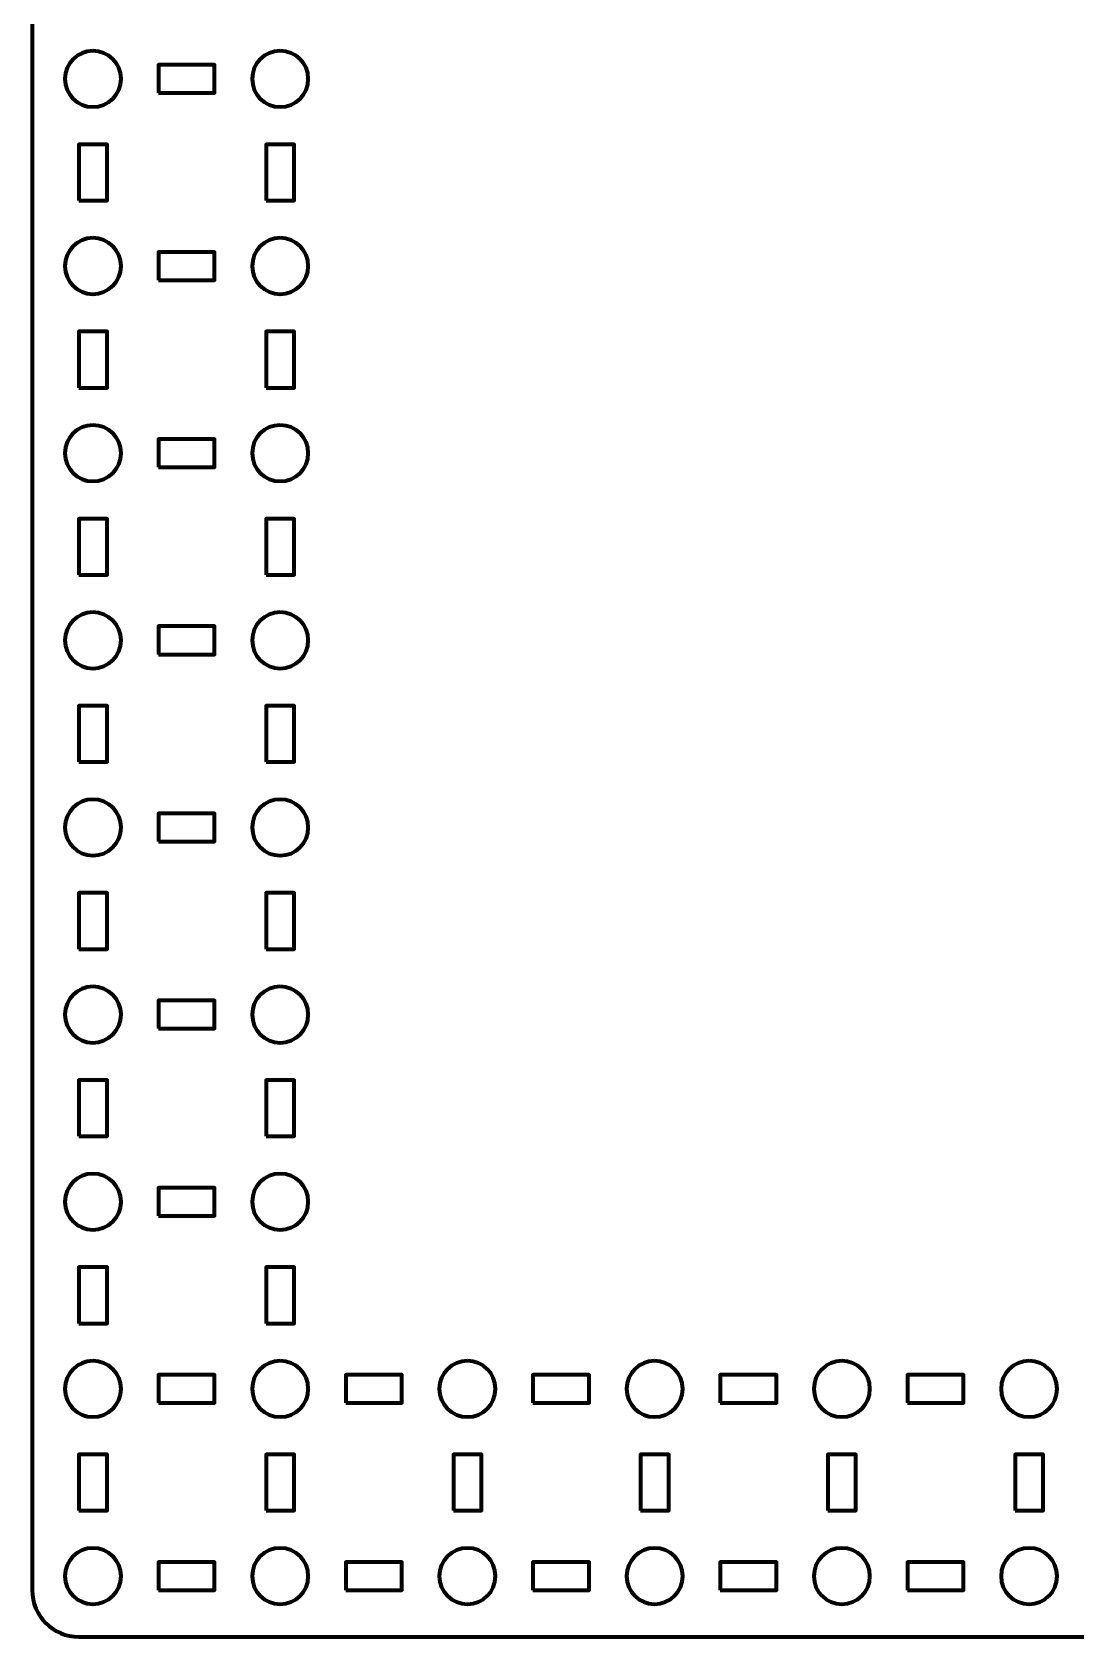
# Model space of a CAD drawing. Header units: centimetres. Extents: x -70 to 70, y -17 to 17.
# Drawn here: x -50.15 to -39, y -16.98 to 0.17 of the extents above; entities that cross this region are included whole.
import ezdxf

# ---------------------------------------------------------------- set-up
doc = ezdxf.new("R2010")
doc.units = ezdxf.units.CM
doc.header["$MEASUREMENT"] = 0
doc.layers.add('Layer 1', color=7, linetype='Continuous')

msp = doc.modelspace()

# ---------------------------------------------------------------- linework, layer by layer
at = {"layer": 'Layer 1', "lineweight": 70}
for points, knots in [([(-50.14997, -16.48316), (-50.14997, -16.48316), (-50.14997, 13.8167), (-50.14997, 13.8167), (-50.14997, 13.8167), (-50.14997, 14.09384), (-49.92687, 14.3168), (-49.64987, 14.3168), (-49.64987, 14.3168), (-49.64987, 14.3168), (-27.34992, 14.3168), (-27.34992, 14.3168), (-27.34992, 14.3168), (-27.07295, 14.3168), (-26.84996, 14.09384), (-26.84996, 13.8167), (-26.84996, 13.8167), (-26.84996, 13.8167), (-26.84996, -16.48316), (-26.84996, -16.48316), (-26.84996, -16.48316), (-26.84996, -16.76016), (-27.07295, -16.98326), (-27.34992, -16.98326), (-27.34992, -16.98326), (-27.34992, -16.98326), (-49.64987, -16.98326), (-49.64987, -16.98326), (-49.64987, -16.98326), (-49.92687, -16.98326), (-50.14997, -16.76016), (-50.14997, -16.48316)], [0, 0, 0, 0, 0.125, 0.125, 0.125, 0.125, 0.25, 0.25, 0.25, 0.25, 0.375, 0.375, 0.375, 0.375, 0.5, 0.5, 0.5, 0.5, 0.625, 0.625, 0.625, 0.625, 0.75, 0.75, 0.75, 0.75, 0.875, 0.875, 0.875, 0.875, 1, 1, 1, 1]), ([(-49.49994, -0.03325), (-49.33417, -0.03325), (-49.19994, -0.16748), (-49.19994, -0.33324), (-49.19994, -0.33324), (-49.19994, -0.49891), (-49.33417, -0.63324), (-49.49994, -0.63324), (-49.49994, -0.63324), (-49.6656, -0.63324), (-49.79994, -0.49891), (-49.79994, -0.33324), (-49.79994, -0.33324), (-49.79994, -0.16748), (-49.6656, -0.03325), (-49.49994, -0.03325)], [0, 0, 0, 0, 0.25, 0.25, 0.25, 0.25, 0.5, 0.5, 0.5, 0.5, 0.75, 0.75, 0.75, 0.75, 1, 1, 1, 1]), ([(-47.49987, -0.03325), (-47.33424, -0.03325), (-47.19986, -0.16748), (-47.19986, -0.33324), (-47.19986, -0.33324), (-47.19986, -0.49891), (-47.33424, -0.63324), (-47.49987, -0.63324), (-47.49987, -0.63324), (-47.66564, -0.63324), (-47.79987, -0.49891), (-47.79987, -0.33324), (-47.79987, -0.33324), (-47.79987, -0.16748), (-47.66564, -0.03325), (-47.49987, -0.03325)], [0, 0, 0, 0, 0.25, 0.25, 0.25, 0.25, 0.5, 0.5, 0.5, 0.5, 0.75, 0.75, 0.75, 0.75, 1, 1, 1, 1]), ([(-48.79992, -0.48317), (-48.79992, -0.48317), (-48.79992, -0.18318), (-48.79992, -0.18318), (-48.79992, -0.18318), (-48.79992, -0.18318), (-48.19992, -0.18318), (-48.19992, -0.18318), (-48.19992, -0.18318), (-48.19992, -0.18318), (-48.19992, -0.48317), (-48.19992, -0.48317), (-48.19992, -0.48317), (-48.19992, -0.48317), (-48.79992, -0.48317), (-48.79992, -0.48317)], [0, 0, 0, 0, 0.25, 0.25, 0.25, 0.25, 0.5, 0.5, 0.5, 0.5, 0.75, 0.75, 0.75, 0.75, 1, 1, 1, 1]), ([(-49.64987, -1.63316), (-49.64987, -1.63316), (-49.64987, -1.03315), (-49.64987, -1.03315), (-49.64987, -1.03315), (-49.64987, -1.03315), (-49.34987, -1.03315), (-49.34987, -1.03315), (-49.34987, -1.03315), (-49.34987, -1.03315), (-49.34987, -1.63316), (-49.34987, -1.63316), (-49.34987, -1.63316), (-49.34987, -1.63316), (-49.64987, -1.63316), (-49.64987, -1.63316)], [0, 0, 0, 0, 0.25, 0.25, 0.25, 0.25, 0.5, 0.5, 0.5, 0.5, 0.75, 0.75, 0.75, 0.75, 1, 1, 1, 1]), ([(-47.64994, -1.63316), (-47.64994, -1.63316), (-47.64994, -1.03315), (-47.64994, -1.03315), (-47.64994, -1.03315), (-47.64994, -1.03315), (-47.34994, -1.03315), (-47.34994, -1.03315), (-47.34994, -1.03315), (-47.34994, -1.03315), (-47.34994, -1.63316), (-47.34994, -1.63316), (-47.34994, -1.63316), (-47.34994, -1.63316), (-47.64994, -1.63316), (-47.64994, -1.63316)], [0, 0, 0, 0, 0.25, 0.25, 0.25, 0.25, 0.5, 0.5, 0.5, 0.5, 0.75, 0.75, 0.75, 0.75, 1, 1, 1, 1]), ([(-49.49994, -2.03321), (-49.33417, -2.03321), (-49.19994, -2.16754), (-49.19994, -2.33321), (-49.19994, -2.33321), (-49.19994, -2.49884), (-49.33417, -2.63321), (-49.49994, -2.63321), (-49.49994, -2.63321), (-49.6656, -2.63321), (-49.79994, -2.49884), (-49.79994, -2.33321), (-49.79994, -2.33321), (-49.79994, -2.16754), (-49.6656, -2.03321), (-49.49994, -2.03321)], [0, 0, 0, 0, 0.25, 0.25, 0.25, 0.25, 0.5, 0.5, 0.5, 0.5, 0.75, 0.75, 0.75, 0.75, 1, 1, 1, 1]), ([(-47.49987, -2.03321), (-47.33424, -2.03321), (-47.19986, -2.16754), (-47.19986, -2.33321), (-47.19986, -2.33321), (-47.19986, -2.49884), (-47.33424, -2.63321), (-47.49987, -2.63321), (-47.49987, -2.63321), (-47.66564, -2.63321), (-47.79987, -2.49884), (-47.79987, -2.33321), (-47.79987, -2.33321), (-47.79987, -2.16754), (-47.66564, -2.03321), (-47.49987, -2.03321)], [0, 0, 0, 0, 0.25, 0.25, 0.25, 0.25, 0.5, 0.5, 0.5, 0.5, 0.75, 0.75, 0.75, 0.75, 1, 1, 1, 1]), ([(-48.79992, -2.48328), (-48.79992, -2.48328), (-48.79992, -2.18328), (-48.79992, -2.18328), (-48.79992, -2.18328), (-48.79992, -2.18328), (-48.19992, -2.18328), (-48.19992, -2.18328), (-48.19992, -2.18328), (-48.19992, -2.18328), (-48.19992, -2.48328), (-48.19992, -2.48328), (-48.19992, -2.48328), (-48.19992, -2.48328), (-48.79992, -2.48328), (-48.79992, -2.48328)], [0, 0, 0, 0, 0.25, 0.25, 0.25, 0.25, 0.5, 0.5, 0.5, 0.5, 0.75, 0.75, 0.75, 0.75, 1, 1, 1, 1]), ([(-49.64987, -3.63323), (-49.64987, -3.63323), (-49.64987, -3.03323), (-49.64987, -3.03323), (-49.64987, -3.03323), (-49.64987, -3.03323), (-49.34987, -3.03323), (-49.34987, -3.03323), (-49.34987, -3.03323), (-49.34987, -3.03323), (-49.34987, -3.63323), (-49.34987, -3.63323), (-49.34987, -3.63323), (-49.34987, -3.63323), (-49.64987, -3.63323), (-49.64987, -3.63323)], [0, 0, 0, 0, 0.25, 0.25, 0.25, 0.25, 0.5, 0.5, 0.5, 0.5, 0.75, 0.75, 0.75, 0.75, 1, 1, 1, 1]), ([(-47.64994, -3.63323), (-47.64994, -3.63323), (-47.64994, -3.03323), (-47.64994, -3.03323), (-47.64994, -3.03323), (-47.64994, -3.03323), (-47.34994, -3.03323), (-47.34994, -3.03323), (-47.34994, -3.03323), (-47.34994, -3.03323), (-47.34994, -3.63323), (-47.34994, -3.63323), (-47.34994, -3.63323), (-47.34994, -3.63323), (-47.64994, -3.63323), (-47.64994, -3.63323)], [0, 0, 0, 0, 0.25, 0.25, 0.25, 0.25, 0.5, 0.5, 0.5, 0.5, 0.75, 0.75, 0.75, 0.75, 1, 1, 1, 1]), ([(-49.49994, -4.03314), (-49.33417, -4.03314), (-49.19994, -4.16751), (-49.19994, -4.33314), (-49.19994, -4.33314), (-49.19994, -4.49891), (-49.33417, -4.63314), (-49.49994, -4.63314), (-49.49994, -4.63314), (-49.6656, -4.63314), (-49.79994, -4.49891), (-49.79994, -4.33314), (-49.79994, -4.33314), (-49.79994, -4.16751), (-49.6656, -4.03314), (-49.49994, -4.03314)], [0, 0, 0, 0, 0.25, 0.25, 0.25, 0.25, 0.5, 0.5, 0.5, 0.5, 0.75, 0.75, 0.75, 0.75, 1, 1, 1, 1]), ([(-47.49987, -4.03314), (-47.33424, -4.03314), (-47.19986, -4.16751), (-47.19986, -4.33314), (-47.19986, -4.33314), (-47.19986, -4.49891), (-47.33424, -4.63314), (-47.49987, -4.63314), (-47.49987, -4.63314), (-47.66564, -4.63314), (-47.79987, -4.49891), (-47.79987, -4.33314), (-47.79987, -4.33314), (-47.79987, -4.16751), (-47.66564, -4.03314), (-47.49987, -4.03314)], [0, 0, 0, 0, 0.25, 0.25, 0.25, 0.25, 0.5, 0.5, 0.5, 0.5, 0.75, 0.75, 0.75, 0.75, 1, 1, 1, 1]), ([(-48.79992, -4.48321), (-48.79992, -4.48321), (-48.79992, -4.18321), (-48.79992, -4.18321), (-48.79992, -4.18321), (-48.79992, -4.18321), (-48.19992, -4.18321), (-48.19992, -4.18321), (-48.19992, -4.18321), (-48.19992, -4.18321), (-48.19992, -4.48321), (-48.19992, -4.48321), (-48.19992, -4.48321), (-48.19992, -4.48321), (-48.79992, -4.48321), (-48.79992, -4.48321)], [0, 0, 0, 0, 0.25, 0.25, 0.25, 0.25, 0.5, 0.5, 0.5, 0.5, 0.75, 0.75, 0.75, 0.75, 1, 1, 1, 1]), ([(-49.64987, -5.6332), (-49.64987, -5.6332), (-49.64987, -5.03319), (-49.64987, -5.03319), (-49.64987, -5.03319), (-49.64987, -5.03319), (-49.34987, -5.03319), (-49.34987, -5.03319), (-49.34987, -5.03319), (-49.34987, -5.03319), (-49.34987, -5.6332), (-49.34987, -5.6332), (-49.34987, -5.6332), (-49.34987, -5.6332), (-49.64987, -5.6332), (-49.64987, -5.6332)], [0, 0, 0, 0, 0.25, 0.25, 0.25, 0.25, 0.5, 0.5, 0.5, 0.5, 0.75, 0.75, 0.75, 0.75, 1, 1, 1, 1]), ([(-47.64994, -5.6332), (-47.64994, -5.6332), (-47.64994, -5.03319), (-47.64994, -5.03319), (-47.64994, -5.03319), (-47.64994, -5.03319), (-47.34994, -5.03319), (-47.34994, -5.03319), (-47.34994, -5.03319), (-47.34994, -5.03319), (-47.34994, -5.6332), (-47.34994, -5.6332), (-47.34994, -5.6332), (-47.34994, -5.6332), (-47.64994, -5.6332), (-47.64994, -5.6332)], [0, 0, 0, 0, 0.25, 0.25, 0.25, 0.25, 0.5, 0.5, 0.5, 0.5, 0.75, 0.75, 0.75, 0.75, 1, 1, 1, 1]), ([(-49.49994, -6.03325), (-49.33417, -6.03325), (-49.19994, -6.16759), (-49.19994, -6.33321), (-49.19994, -6.33321), (-49.19994, -6.49888), (-49.33417, -6.63322), (-49.49994, -6.63322), (-49.49994, -6.63322), (-49.6656, -6.63322), (-49.79994, -6.49888), (-49.79994, -6.33321), (-49.79994, -6.33321), (-49.79994, -6.16759), (-49.6656, -6.03325), (-49.49994, -6.03325)], [0, 0, 0, 0, 0.25, 0.25, 0.25, 0.25, 0.5, 0.5, 0.5, 0.5, 0.75, 0.75, 0.75, 0.75, 1, 1, 1, 1]), ([(-47.49987, -6.03325), (-47.33424, -6.03325), (-47.19986, -6.16759), (-47.19986, -6.33321), (-47.19986, -6.33321), (-47.19986, -6.49888), (-47.33424, -6.63322), (-47.49987, -6.63322), (-47.49987, -6.63322), (-47.66564, -6.63322), (-47.79987, -6.49888), (-47.79987, -6.33321), (-47.79987, -6.33321), (-47.79987, -6.16759), (-47.66564, -6.03325), (-47.49987, -6.03325)], [0, 0, 0, 0, 0.25, 0.25, 0.25, 0.25, 0.5, 0.5, 0.5, 0.5, 0.75, 0.75, 0.75, 0.75, 1, 1, 1, 1]), ([(-48.79992, -6.48315), (-48.79992, -6.48315), (-48.79992, -6.18314), (-48.79992, -6.18314), (-48.79992, -6.18314), (-48.79992, -6.18314), (-48.19992, -6.18314), (-48.19992, -6.18314), (-48.19992, -6.18314), (-48.19992, -6.18314), (-48.19992, -6.48315), (-48.19992, -6.48315), (-48.19992, -6.48315), (-48.19992, -6.48315), (-48.79992, -6.48315), (-48.79992, -6.48315)], [0, 0, 0, 0, 0.25, 0.25, 0.25, 0.25, 0.5, 0.5, 0.5, 0.5, 0.75, 0.75, 0.75, 0.75, 1, 1, 1, 1]), ([(-49.64987, -7.63327), (-49.64987, -7.63327), (-49.64987, -7.03327), (-49.64987, -7.03327), (-49.64987, -7.03327), (-49.64987, -7.03327), (-49.34987, -7.03327), (-49.34987, -7.03327), (-49.34987, -7.03327), (-49.34987, -7.03327), (-49.34987, -7.63327), (-49.34987, -7.63327), (-49.34987, -7.63327), (-49.34987, -7.63327), (-49.64987, -7.63327), (-49.64987, -7.63327)], [0, 0, 0, 0, 0.25, 0.25, 0.25, 0.25, 0.5, 0.5, 0.5, 0.5, 0.75, 0.75, 0.75, 0.75, 1, 1, 1, 1]), ([(-47.64994, -7.63327), (-47.64994, -7.63327), (-47.64994, -7.03327), (-47.64994, -7.03327), (-47.64994, -7.03327), (-47.64994, -7.03327), (-47.34994, -7.03327), (-47.34994, -7.03327), (-47.34994, -7.03327), (-47.34994, -7.03327), (-47.34994, -7.63327), (-47.34994, -7.63327), (-47.34994, -7.63327), (-47.34994, -7.63327), (-47.64994, -7.63327), (-47.64994, -7.63327)], [0, 0, 0, 0, 0.25, 0.25, 0.25, 0.25, 0.5, 0.5, 0.5, 0.5, 0.75, 0.75, 0.75, 0.75, 1, 1, 1, 1]), ([(-49.49994, -8.03318), (-49.33417, -8.03318), (-49.19994, -8.16755), (-49.19994, -8.33318), (-49.19994, -8.33318), (-49.19994, -8.49895), (-49.33417, -8.63318), (-49.49994, -8.63318), (-49.49994, -8.63318), (-49.6656, -8.63318), (-49.79994, -8.49895), (-49.79994, -8.33318), (-49.79994, -8.33318), (-49.79994, -8.16755), (-49.6656, -8.03318), (-49.49994, -8.03318)], [0, 0, 0, 0, 0.25, 0.25, 0.25, 0.25, 0.5, 0.5, 0.5, 0.5, 0.75, 0.75, 0.75, 0.75, 1, 1, 1, 1]), ([(-47.49987, -8.03318), (-47.33424, -8.03318), (-47.19986, -8.16755), (-47.19986, -8.33318), (-47.19986, -8.33318), (-47.19986, -8.49895), (-47.33424, -8.63318), (-47.49987, -8.63318), (-47.49987, -8.63318), (-47.66564, -8.63318), (-47.79987, -8.49895), (-47.79987, -8.33318), (-47.79987, -8.33318), (-47.79987, -8.16755), (-47.66564, -8.03318), (-47.49987, -8.03318)], [0, 0, 0, 0, 0.25, 0.25, 0.25, 0.25, 0.5, 0.5, 0.5, 0.5, 0.75, 0.75, 0.75, 0.75, 1, 1, 1, 1]), ([(-48.79992, -8.48325), (-48.79992, -8.48325), (-48.79992, -8.18325), (-48.79992, -8.18325), (-48.79992, -8.18325), (-48.79992, -8.18325), (-48.19992, -8.18325), (-48.19992, -8.18325), (-48.19992, -8.18325), (-48.19992, -8.18325), (-48.19992, -8.48325), (-48.19992, -8.48325), (-48.19992, -8.48325), (-48.19992, -8.48325), (-48.79992, -8.48325), (-48.79992, -8.48325)], [0, 0, 0, 0, 0.25, 0.25, 0.25, 0.25, 0.5, 0.5, 0.5, 0.5, 0.75, 0.75, 0.75, 0.75, 1, 1, 1, 1]), ([(-49.64987, -9.6332), (-49.64987, -9.6332), (-49.64987, -9.0332), (-49.64987, -9.0332), (-49.64987, -9.0332), (-49.64987, -9.0332), (-49.34987, -9.0332), (-49.34987, -9.0332), (-49.34987, -9.0332), (-49.34987, -9.0332), (-49.34987, -9.6332), (-49.34987, -9.6332), (-49.34987, -9.6332), (-49.34987, -9.6332), (-49.64987, -9.6332), (-49.64987, -9.6332)], [0, 0, 0, 0, 0.25, 0.25, 0.25, 0.25, 0.5, 0.5, 0.5, 0.5, 0.75, 0.75, 0.75, 0.75, 1, 1, 1, 1]), ([(-47.64994, -9.6332), (-47.64994, -9.6332), (-47.64994, -9.0332), (-47.64994, -9.0332), (-47.64994, -9.0332), (-47.64994, -9.0332), (-47.34994, -9.0332), (-47.34994, -9.0332), (-47.34994, -9.0332), (-47.34994, -9.0332), (-47.34994, -9.6332), (-47.34994, -9.6332), (-47.34994, -9.6332), (-47.34994, -9.6332), (-47.64994, -9.6332), (-47.64994, -9.6332)], [0, 0, 0, 0, 0.25, 0.25, 0.25, 0.25, 0.5, 0.5, 0.5, 0.5, 0.75, 0.75, 0.75, 0.75, 1, 1, 1, 1]), ([(-49.49994, -10.03325), (-49.33417, -10.03325), (-49.19994, -10.16749), (-49.19994, -10.33326), (-49.19994, -10.33326), (-49.19994, -10.49892), (-49.33417, -10.63326), (-49.49994, -10.63326), (-49.49994, -10.63326), (-49.6656, -10.63326), (-49.79994, -10.49892), (-49.79994, -10.33326), (-49.79994, -10.33326), (-49.79994, -10.16749), (-49.6656, -10.03325), (-49.49994, -10.03325)], [0, 0, 0, 0, 0.25, 0.25, 0.25, 0.25, 0.5, 0.5, 0.5, 0.5, 0.75, 0.75, 0.75, 0.75, 1, 1, 1, 1]), ([(-47.49987, -10.03325), (-47.33424, -10.03325), (-47.19986, -10.16749), (-47.19986, -10.33326), (-47.19986, -10.33326), (-47.19986, -10.49892), (-47.33424, -10.63326), (-47.49987, -10.63326), (-47.49987, -10.63326), (-47.66564, -10.63326), (-47.79987, -10.49892), (-47.79987, -10.33326), (-47.79987, -10.33326), (-47.79987, -10.16749), (-47.66564, -10.03325), (-47.49987, -10.03325)], [0, 0, 0, 0, 0.25, 0.25, 0.25, 0.25, 0.5, 0.5, 0.5, 0.5, 0.75, 0.75, 0.75, 0.75, 1, 1, 1, 1]), ([(-48.79992, -10.48319), (-48.79992, -10.48319), (-48.79992, -10.18318), (-48.79992, -10.18318), (-48.79992, -10.18318), (-48.79992, -10.18318), (-48.19992, -10.18318), (-48.19992, -10.18318), (-48.19992, -10.18318), (-48.19992, -10.18318), (-48.19992, -10.48319), (-48.19992, -10.48319), (-48.19992, -10.48319), (-48.19992, -10.48319), (-48.79992, -10.48319), (-48.79992, -10.48319)], [0, 0, 0, 0, 0.25, 0.25, 0.25, 0.25, 0.5, 0.5, 0.5, 0.5, 0.75, 0.75, 0.75, 0.75, 1, 1, 1, 1]), ([(-49.64987, -11.63317), (-49.64987, -11.63317), (-49.64987, -11.03317), (-49.64987, -11.03317), (-49.64987, -11.03317), (-49.64987, -11.03317), (-49.34987, -11.03317), (-49.34987, -11.03317), (-49.34987, -11.03317), (-49.34987, -11.03317), (-49.34987, -11.63317), (-49.34987, -11.63317), (-49.34987, -11.63317), (-49.34987, -11.63317), (-49.64987, -11.63317), (-49.64987, -11.63317)], [0, 0, 0, 0, 0.25, 0.25, 0.25, 0.25, 0.5, 0.5, 0.5, 0.5, 0.75, 0.75, 0.75, 0.75, 1, 1, 1, 1]), ([(-47.64994, -11.63317), (-47.64994, -11.63317), (-47.64994, -11.03317), (-47.64994, -11.03317), (-47.64994, -11.03317), (-47.64994, -11.03317), (-47.34994, -11.03317), (-47.34994, -11.03317), (-47.34994, -11.03317), (-47.34994, -11.03317), (-47.34994, -11.63317), (-47.34994, -11.63317), (-47.34994, -11.63317), (-47.34994, -11.63317), (-47.64994, -11.63317), (-47.64994, -11.63317)], [0, 0, 0, 0, 0.25, 0.25, 0.25, 0.25, 0.5, 0.5, 0.5, 0.5, 0.75, 0.75, 0.75, 0.75, 1, 1, 1, 1]), ([(-49.49994, -12.03322), (-49.33417, -12.03322), (-49.19994, -12.16756), (-49.19994, -12.33322), (-49.19994, -12.33322), (-49.19994, -12.49885), (-49.33417, -12.63323), (-49.49994, -12.63323), (-49.49994, -12.63323), (-49.6656, -12.63323), (-49.79994, -12.49885), (-49.79994, -12.33322), (-49.79994, -12.33322), (-49.79994, -12.16756), (-49.6656, -12.03322), (-49.49994, -12.03322)], [0, 0, 0, 0, 0.25, 0.25, 0.25, 0.25, 0.5, 0.5, 0.5, 0.5, 0.75, 0.75, 0.75, 0.75, 1, 1, 1, 1]), ([(-47.49987, -12.03322), (-47.33424, -12.03322), (-47.19986, -12.16756), (-47.19986, -12.33322), (-47.19986, -12.33322), (-47.19986, -12.49885), (-47.33424, -12.63323), (-47.49987, -12.63323), (-47.49987, -12.63323), (-47.66564, -12.63323), (-47.79987, -12.49885), (-47.79987, -12.33322), (-47.79987, -12.33322), (-47.79987, -12.16756), (-47.66564, -12.03322), (-47.49987, -12.03322)], [0, 0, 0, 0, 0.25, 0.25, 0.25, 0.25, 0.5, 0.5, 0.5, 0.5, 0.75, 0.75, 0.75, 0.75, 1, 1, 1, 1]), ([(-48.79992, -12.4833), (-48.79992, -12.4833), (-48.79992, -12.18329), (-48.79992, -12.18329), (-48.79992, -12.18329), (-48.79992, -12.18329), (-48.19992, -12.18329), (-48.19992, -12.18329), (-48.19992, -12.18329), (-48.19992, -12.18329), (-48.19992, -12.4833), (-48.19992, -12.4833), (-48.19992, -12.4833), (-48.19992, -12.4833), (-48.79992, -12.4833), (-48.79992, -12.4833)], [0, 0, 0, 0, 0.25, 0.25, 0.25, 0.25, 0.5, 0.5, 0.5, 0.5, 0.75, 0.75, 0.75, 0.75, 1, 1, 1, 1]), ([(-49.64987, -13.63325), (-49.64987, -13.63325), (-49.64987, -13.03324), (-49.64987, -13.03324), (-49.64987, -13.03324), (-49.64987, -13.03324), (-49.34987, -13.03324), (-49.34987, -13.03324), (-49.34987, -13.03324), (-49.34987, -13.03324), (-49.34987, -13.63325), (-49.34987, -13.63325), (-49.34987, -13.63325), (-49.34987, -13.63325), (-49.64987, -13.63325), (-49.64987, -13.63325)], [0, 0, 0, 0, 0.25, 0.25, 0.25, 0.25, 0.5, 0.5, 0.5, 0.5, 0.75, 0.75, 0.75, 0.75, 1, 1, 1, 1]), ([(-47.64994, -13.63325), (-47.64994, -13.63325), (-47.64994, -13.03324), (-47.64994, -13.03324), (-47.64994, -13.03324), (-47.64994, -13.03324), (-47.34994, -13.03324), (-47.34994, -13.03324), (-47.34994, -13.03324), (-47.34994, -13.03324), (-47.34994, -13.63325), (-47.34994, -13.63325), (-47.34994, -13.63325), (-47.34994, -13.63325), (-47.64994, -13.63325), (-47.64994, -13.63325)], [0, 0, 0, 0, 0.25, 0.25, 0.25, 0.25, 0.5, 0.5, 0.5, 0.5, 0.75, 0.75, 0.75, 0.75, 1, 1, 1, 1]), ([(-49.49994, -14.03315), (-49.33417, -14.03315), (-49.19994, -14.16753), (-49.19994, -14.33316), (-49.19994, -14.33316), (-49.19994, -14.49893), (-49.33417, -14.63316), (-49.49994, -14.63316), (-49.49994, -14.63316), (-49.6656, -14.63316), (-49.79994, -14.49893), (-49.79994, -14.33316), (-49.79994, -14.33316), (-49.79994, -14.16753), (-49.6656, -14.03315), (-49.49994, -14.03315)], [0, 0, 0, 0, 0.25, 0.25, 0.25, 0.25, 0.5, 0.5, 0.5, 0.5, 0.75, 0.75, 0.75, 0.75, 1, 1, 1, 1]), ([(-47.49987, -14.03315), (-47.33424, -14.03315), (-47.19986, -14.16753), (-47.19986, -14.33316), (-47.19986, -14.33316), (-47.19986, -14.49893), (-47.33424, -14.63316), (-47.49987, -14.63316), (-47.49987, -14.63316), (-47.66564, -14.63316), (-47.79987, -14.49893), (-47.79987, -14.33316), (-47.79987, -14.33316), (-47.79987, -14.16753), (-47.66564, -14.03315), (-47.49987, -14.03315)], [0, 0, 0, 0, 0.25, 0.25, 0.25, 0.25, 0.5, 0.5, 0.5, 0.5, 0.75, 0.75, 0.75, 0.75, 1, 1, 1, 1]), ([(-45.49993, -14.03315), (-45.33427, -14.03315), (-45.19993, -14.16753), (-45.19993, -14.33316), (-45.19993, -14.33316), (-45.19993, -14.49893), (-45.33427, -14.63316), (-45.49993, -14.63316), (-45.49993, -14.63316), (-45.66556, -14.63316), (-45.79994, -14.49893), (-45.79994, -14.33316), (-45.79994, -14.33316), (-45.79994, -14.16753), (-45.66556, -14.03315), (-45.49993, -14.03315)], [0, 0, 0, 0, 0.25, 0.25, 0.25, 0.25, 0.5, 0.5, 0.5, 0.5, 0.75, 0.75, 0.75, 0.75, 1, 1, 1, 1]), ([(-43.49997, -14.03315), (-43.3342, -14.03315), (-43.19996, -14.16753), (-43.19996, -14.33316), (-43.19996, -14.33316), (-43.19996, -14.49893), (-43.3342, -14.63316), (-43.49997, -14.63316), (-43.49997, -14.63316), (-43.66563, -14.63316), (-43.79997, -14.49893), (-43.79997, -14.33316), (-43.79997, -14.33316), (-43.79997, -14.16753), (-43.66563, -14.03315), (-43.49997, -14.03315)], [0, 0, 0, 0, 0.25, 0.25, 0.25, 0.25, 0.5, 0.5, 0.5, 0.5, 0.75, 0.75, 0.75, 0.75, 1, 1, 1, 1]), ([(-41.49989, -14.03315), (-41.33426, -14.03315), (-41.19989, -14.16753), (-41.19989, -14.33316), (-41.19989, -14.33316), (-41.19989, -14.49893), (-41.33426, -14.63316), (-41.49989, -14.63316), (-41.49989, -14.63316), (-41.66566, -14.63316), (-41.7999, -14.49893), (-41.7999, -14.33316), (-41.7999, -14.33316), (-41.7999, -14.16753), (-41.66566, -14.03315), (-41.49989, -14.03315)], [0, 0, 0, 0, 0.25, 0.25, 0.25, 0.25, 0.5, 0.5, 0.5, 0.5, 0.75, 0.75, 0.75, 0.75, 1, 1, 1, 1]), ([(-39.49993, -14.03315), (-39.3343, -14.03315), (-39.19996, -14.16753), (-39.19996, -14.33316), (-39.19996, -14.33316), (-39.19996, -14.49893), (-39.3343, -14.63316), (-39.49993, -14.63316), (-39.49993, -14.63316), (-39.66559, -14.63316), (-39.79993, -14.49893), (-39.79993, -14.33316), (-39.79993, -14.33316), (-39.79993, -14.16753), (-39.66559, -14.03315), (-39.49993, -14.03315)], [0, 0, 0, 0, 0.25, 0.25, 0.25, 0.25, 0.5, 0.5, 0.5, 0.5, 0.75, 0.75, 0.75, 0.75, 1, 1, 1, 1]), ([(-48.79992, -14.48323), (-48.79992, -14.48323), (-48.79992, -14.18323), (-48.79992, -14.18323), (-48.79992, -14.18323), (-48.79992, -14.18323), (-48.19992, -14.18323), (-48.19992, -14.18323), (-48.19992, -14.18323), (-48.19992, -14.18323), (-48.19992, -14.48323), (-48.19992, -14.48323), (-48.19992, -14.48323), (-48.19992, -14.48323), (-48.79992, -14.48323), (-48.79992, -14.48323)], [0, 0, 0, 0, 0.25, 0.25, 0.25, 0.25, 0.5, 0.5, 0.5, 0.5, 0.75, 0.75, 0.75, 0.75, 1, 1, 1, 1]), ([(-46.79996, -14.48323), (-46.79996, -14.48323), (-46.79996, -14.18323), (-46.79996, -14.18323), (-46.79996, -14.18323), (-46.79996, -14.18323), (-46.19995, -14.18323), (-46.19995, -14.18323), (-46.19995, -14.18323), (-46.19995, -14.18323), (-46.19995, -14.48323), (-46.19995, -14.48323), (-46.19995, -14.48323), (-46.19995, -14.48323), (-46.79996, -14.48323), (-46.79996, -14.48323)], [0, 0, 0, 0, 0.25, 0.25, 0.25, 0.25, 0.5, 0.5, 0.5, 0.5, 0.75, 0.75, 0.75, 0.75, 1, 1, 1, 1]), ([(-44.79988, -14.48323), (-44.79988, -14.48323), (-44.79988, -14.18323), (-44.79988, -14.18323), (-44.79988, -14.18323), (-44.79988, -14.18323), (-44.19988, -14.18323), (-44.19988, -14.18323), (-44.19988, -14.18323), (-44.19988, -14.18323), (-44.19988, -14.48323), (-44.19988, -14.48323), (-44.19988, -14.48323), (-44.19988, -14.48323), (-44.79988, -14.48323), (-44.79988, -14.48323)], [0, 0, 0, 0, 0.25, 0.25, 0.25, 0.25, 0.5, 0.5, 0.5, 0.5, 0.75, 0.75, 0.75, 0.75, 1, 1, 1, 1]), ([(-42.79991, -14.48323), (-42.79991, -14.48323), (-42.79991, -14.18323), (-42.79991, -14.18323), (-42.79991, -14.18323), (-42.79991, -14.18323), (-42.19991, -14.18323), (-42.19991, -14.18323), (-42.19991, -14.18323), (-42.19991, -14.18323), (-42.19991, -14.48323), (-42.19991, -14.48323), (-42.19991, -14.48323), (-42.19991, -14.48323), (-42.79991, -14.48323), (-42.79991, -14.48323)], [0, 0, 0, 0, 0.25, 0.25, 0.25, 0.25, 0.5, 0.5, 0.5, 0.5, 0.75, 0.75, 0.75, 0.75, 1, 1, 1, 1]), ([(-40.79998, -14.48323), (-40.79998, -14.48323), (-40.79998, -14.18323), (-40.79998, -14.18323), (-40.79998, -14.18323), (-40.79998, -14.18323), (-40.19998, -14.18323), (-40.19998, -14.18323), (-40.19998, -14.18323), (-40.19998, -14.18323), (-40.19998, -14.48323), (-40.19998, -14.48323), (-40.19998, -14.48323), (-40.19998, -14.48323), (-40.79998, -14.48323), (-40.79998, -14.48323)], [0, 0, 0, 0, 0.25, 0.25, 0.25, 0.25, 0.5, 0.5, 0.5, 0.5, 0.75, 0.75, 0.75, 0.75, 1, 1, 1, 1]), ([(-49.64987, -15.63321), (-49.64987, -15.63321), (-49.64987, -15.03321), (-49.64987, -15.03321), (-49.64987, -15.03321), (-49.64987, -15.03321), (-49.34987, -15.03321), (-49.34987, -15.03321), (-49.34987, -15.03321), (-49.34987, -15.03321), (-49.34987, -15.63321), (-49.34987, -15.63321), (-49.34987, -15.63321), (-49.34987, -15.63321), (-49.64987, -15.63321), (-49.64987, -15.63321)], [0, 0, 0, 0, 0.25, 0.25, 0.25, 0.25, 0.5, 0.5, 0.5, 0.5, 0.75, 0.75, 0.75, 0.75, 1, 1, 1, 1]), ([(-47.64994, -15.63321), (-47.64994, -15.63321), (-47.64994, -15.03321), (-47.64994, -15.03321), (-47.64994, -15.03321), (-47.64994, -15.03321), (-47.34994, -15.03321), (-47.34994, -15.03321), (-47.34994, -15.03321), (-47.34994, -15.03321), (-47.34994, -15.63321), (-47.34994, -15.63321), (-47.34994, -15.63321), (-47.34994, -15.63321), (-47.64994, -15.63321), (-47.64994, -15.63321)], [0, 0, 0, 0, 0.25, 0.25, 0.25, 0.25, 0.5, 0.5, 0.5, 0.5, 0.75, 0.75, 0.75, 0.75, 1, 1, 1, 1]), ([(-45.65001, -15.63321), (-45.65001, -15.63321), (-45.65001, -15.03321), (-45.65001, -15.03321), (-45.65001, -15.03321), (-45.65001, -15.03321), (-45.35, -15.03321), (-45.35, -15.03321), (-45.35, -15.03321), (-45.35, -15.03321), (-45.35, -15.63321), (-45.35, -15.63321), (-45.35, -15.63321), (-45.35, -15.63321), (-45.65001, -15.63321), (-45.65001, -15.63321)], [0, 0, 0, 0, 0.25, 0.25, 0.25, 0.25, 0.5, 0.5, 0.5, 0.5, 0.75, 0.75, 0.75, 0.75, 1, 1, 1, 1]), ([(-43.6499, -15.63321), (-43.6499, -15.63321), (-43.6499, -15.03321), (-43.6499, -15.03321), (-43.6499, -15.03321), (-43.6499, -15.03321), (-43.34989, -15.03321), (-43.34989, -15.03321), (-43.34989, -15.03321), (-43.34989, -15.03321), (-43.34989, -15.63321), (-43.34989, -15.63321), (-43.34989, -15.63321), (-43.34989, -15.63321), (-43.6499, -15.63321), (-43.6499, -15.63321)], [0, 0, 0, 0, 0.25, 0.25, 0.25, 0.25, 0.5, 0.5, 0.5, 0.5, 0.75, 0.75, 0.75, 0.75, 1, 1, 1, 1]), ([(-41.64996, -15.63321), (-41.64996, -15.63321), (-41.64996, -15.03321), (-41.64996, -15.03321), (-41.64996, -15.03321), (-41.64996, -15.03321), (-41.34996, -15.03321), (-41.34996, -15.03321), (-41.34996, -15.03321), (-41.34996, -15.03321), (-41.34996, -15.63321), (-41.34996, -15.63321), (-41.34996, -15.63321), (-41.34996, -15.63321), (-41.64996, -15.63321), (-41.64996, -15.63321)], [0, 0, 0, 0, 0.25, 0.25, 0.25, 0.25, 0.5, 0.5, 0.5, 0.5, 0.75, 0.75, 0.75, 0.75, 1, 1, 1, 1]), ([(-39.64986, -15.63321), (-39.64986, -15.63321), (-39.64986, -15.03321), (-39.64986, -15.03321), (-39.64986, -15.03321), (-39.64986, -15.03321), (-39.34985, -15.03321), (-39.34985, -15.03321), (-39.34985, -15.03321), (-39.34985, -15.03321), (-39.34985, -15.63321), (-39.34985, -15.63321), (-39.34985, -15.63321), (-39.34985, -15.63321), (-39.64986, -15.63321), (-39.64986, -15.63321)], [0, 0, 0, 0, 0.25, 0.25, 0.25, 0.25, 0.5, 0.5, 0.5, 0.5, 0.75, 0.75, 0.75, 0.75, 1, 1, 1, 1]), ([(-49.49994, -16.03323), (-49.33417, -16.03323), (-49.19994, -16.16746), (-49.19994, -16.33323), (-49.19994, -16.33323), (-49.19994, -16.49889), (-49.33417, -16.63323), (-49.49994, -16.63323), (-49.49994, -16.63323), (-49.6656, -16.63323), (-49.79994, -16.49889), (-49.79994, -16.33323), (-49.79994, -16.33323), (-49.79994, -16.16746), (-49.6656, -16.03323), (-49.49994, -16.03323)], [0, 0, 0, 0, 0.25, 0.25, 0.25, 0.25, 0.5, 0.5, 0.5, 0.5, 0.75, 0.75, 0.75, 0.75, 1, 1, 1, 1]), ([(-47.49987, -16.03323), (-47.33424, -16.03323), (-47.19986, -16.16746), (-47.19986, -16.33323), (-47.19986, -16.33323), (-47.19986, -16.49889), (-47.33424, -16.63323), (-47.49987, -16.63323), (-47.49987, -16.63323), (-47.66564, -16.63323), (-47.79987, -16.49889), (-47.79987, -16.33323), (-47.79987, -16.33323), (-47.79987, -16.16746), (-47.66564, -16.03323), (-47.49987, -16.03323)], [0, 0, 0, 0, 0.25, 0.25, 0.25, 0.25, 0.5, 0.5, 0.5, 0.5, 0.75, 0.75, 0.75, 0.75, 1, 1, 1, 1]), ([(-45.49993, -16.03323), (-45.33427, -16.03323), (-45.19993, -16.16746), (-45.19993, -16.33323), (-45.19993, -16.33323), (-45.19993, -16.49889), (-45.33427, -16.63323), (-45.49993, -16.63323), (-45.49993, -16.63323), (-45.66556, -16.63323), (-45.79994, -16.49889), (-45.79994, -16.33323), (-45.79994, -16.33323), (-45.79994, -16.16746), (-45.66556, -16.03323), (-45.49993, -16.03323)], [0, 0, 0, 0, 0.25, 0.25, 0.25, 0.25, 0.5, 0.5, 0.5, 0.5, 0.75, 0.75, 0.75, 0.75, 1, 1, 1, 1]), ([(-43.49997, -16.03323), (-43.3342, -16.03323), (-43.19996, -16.16746), (-43.19996, -16.33323), (-43.19996, -16.33323), (-43.19996, -16.49889), (-43.3342, -16.63323), (-43.49997, -16.63323), (-43.49997, -16.63323), (-43.66563, -16.63323), (-43.79997, -16.49889), (-43.79997, -16.33323), (-43.79997, -16.33323), (-43.79997, -16.16746), (-43.66563, -16.03323), (-43.49997, -16.03323)], [0, 0, 0, 0, 0.25, 0.25, 0.25, 0.25, 0.5, 0.5, 0.5, 0.5, 0.75, 0.75, 0.75, 0.75, 1, 1, 1, 1]), ([(-41.49989, -16.03323), (-41.33426, -16.03323), (-41.19989, -16.16746), (-41.19989, -16.33323), (-41.19989, -16.33323), (-41.19989, -16.49889), (-41.33426, -16.63323), (-41.49989, -16.63323), (-41.49989, -16.63323), (-41.66566, -16.63323), (-41.7999, -16.49889), (-41.7999, -16.33323), (-41.7999, -16.33323), (-41.7999, -16.16746), (-41.66566, -16.03323), (-41.49989, -16.03323)], [0, 0, 0, 0, 0.25, 0.25, 0.25, 0.25, 0.5, 0.5, 0.5, 0.5, 0.75, 0.75, 0.75, 0.75, 1, 1, 1, 1]), ([(-39.49993, -16.03323), (-39.3343, -16.03323), (-39.19996, -16.16746), (-39.19996, -16.33323), (-39.19996, -16.33323), (-39.19996, -16.49889), (-39.3343, -16.63323), (-39.49993, -16.63323), (-39.49993, -16.63323), (-39.66559, -16.63323), (-39.79993, -16.49889), (-39.79993, -16.33323), (-39.79993, -16.33323), (-39.79993, -16.16746), (-39.66559, -16.03323), (-39.49993, -16.03323)], [0, 0, 0, 0, 0.25, 0.25, 0.25, 0.25, 0.5, 0.5, 0.5, 0.5, 0.75, 0.75, 0.75, 0.75, 1, 1, 1, 1]), ([(-48.79992, -16.48316), (-48.79992, -16.48316), (-48.79992, -16.18316), (-48.79992, -16.18316), (-48.79992, -16.18316), (-48.79992, -16.18316), (-48.19992, -16.18316), (-48.19992, -16.18316), (-48.19992, -16.18316), (-48.19992, -16.18316), (-48.19992, -16.48316), (-48.19992, -16.48316), (-48.19992, -16.48316), (-48.19992, -16.48316), (-48.79992, -16.48316), (-48.79992, -16.48316)], [0, 0, 0, 0, 0.25, 0.25, 0.25, 0.25, 0.5, 0.5, 0.5, 0.5, 0.75, 0.75, 0.75, 0.75, 1, 1, 1, 1]), ([(-46.79996, -16.48316), (-46.79996, -16.48316), (-46.79996, -16.18316), (-46.79996, -16.18316), (-46.79996, -16.18316), (-46.79996, -16.18316), (-46.19995, -16.18316), (-46.19995, -16.18316), (-46.19995, -16.18316), (-46.19995, -16.18316), (-46.19995, -16.48316), (-46.19995, -16.48316), (-46.19995, -16.48316), (-46.19995, -16.48316), (-46.79996, -16.48316), (-46.79996, -16.48316)], [0, 0, 0, 0, 0.25, 0.25, 0.25, 0.25, 0.5, 0.5, 0.5, 0.5, 0.75, 0.75, 0.75, 0.75, 1, 1, 1, 1]), ([(-44.79988, -16.48316), (-44.79988, -16.48316), (-44.79988, -16.18316), (-44.79988, -16.18316), (-44.79988, -16.18316), (-44.79988, -16.18316), (-44.19988, -16.18316), (-44.19988, -16.18316), (-44.19988, -16.18316), (-44.19988, -16.18316), (-44.19988, -16.48316), (-44.19988, -16.48316), (-44.19988, -16.48316), (-44.19988, -16.48316), (-44.79988, -16.48316), (-44.79988, -16.48316)], [0, 0, 0, 0, 0.25, 0.25, 0.25, 0.25, 0.5, 0.5, 0.5, 0.5, 0.75, 0.75, 0.75, 0.75, 1, 1, 1, 1]), ([(-42.79991, -16.48316), (-42.79991, -16.48316), (-42.79991, -16.18316), (-42.79991, -16.18316), (-42.79991, -16.18316), (-42.79991, -16.18316), (-42.19991, -16.18316), (-42.19991, -16.18316), (-42.19991, -16.18316), (-42.19991, -16.18316), (-42.19991, -16.48316), (-42.19991, -16.48316), (-42.19991, -16.48316), (-42.19991, -16.48316), (-42.79991, -16.48316), (-42.79991, -16.48316)], [0, 0, 0, 0, 0.25, 0.25, 0.25, 0.25, 0.5, 0.5, 0.5, 0.5, 0.75, 0.75, 0.75, 0.75, 1, 1, 1, 1]), ([(-40.79998, -16.48316), (-40.79998, -16.48316), (-40.79998, -16.18316), (-40.79998, -16.18316), (-40.79998, -16.18316), (-40.79998, -16.18316), (-40.19998, -16.18316), (-40.19998, -16.18316), (-40.19998, -16.18316), (-40.19998, -16.18316), (-40.19998, -16.48316), (-40.19998, -16.48316), (-40.19998, -16.48316), (-40.19998, -16.48316), (-40.79998, -16.48316), (-40.79998, -16.48316)], [0, 0, 0, 0, 0.25, 0.25, 0.25, 0.25, 0.5, 0.5, 0.5, 0.5, 0.75, 0.75, 0.75, 0.75, 1, 1, 1, 1])]:
    msp.add_open_spline(points, degree=3, knots=knots, dxfattribs=at)

doc.saveas('drawing.dxf')
